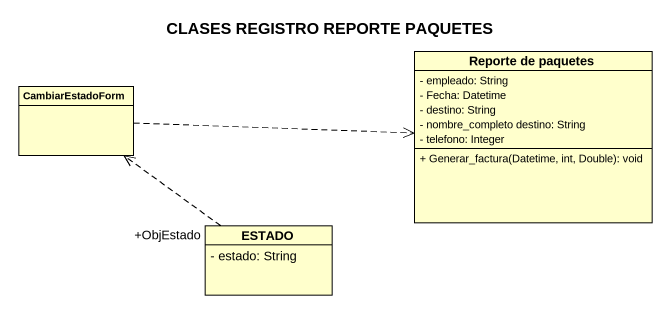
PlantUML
@startuml
title CLASES REGISTRO REPORTE PAQUETES
hide circle
hide empty members
skinparam classAttributeIconSize 0
class "Reporte de paquetes" as Reporte_de_paquetes {
  - empleado: String
  - Fecha: Datetime
  - destino: String
  - nombre_completo destino: String
  - telefono: Integer
  + Generar_factura(Datetime, int, Double): void
}
class CambiarEstadoForm
class ESTADO {
  - estado: String
}
CambiarEstadoForm .right.> Reporte_de_paquetes
ESTADO "+ObjEstado" .up.> CambiarEstadoForm
@enduml
